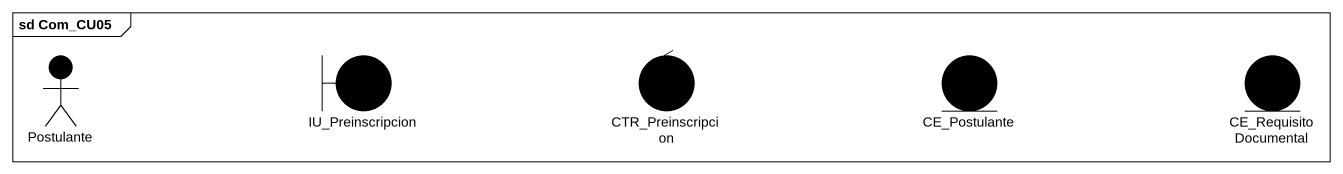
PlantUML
@startuml
mainframe sd Com_CU05
actor Postulante #000000
boundary IU_Preinscripcion #000000
control CTR_Preinscripcion #000000
entity CE_Postulante #000000
entity CE_RequisitoDocumental #000000
@enduml
